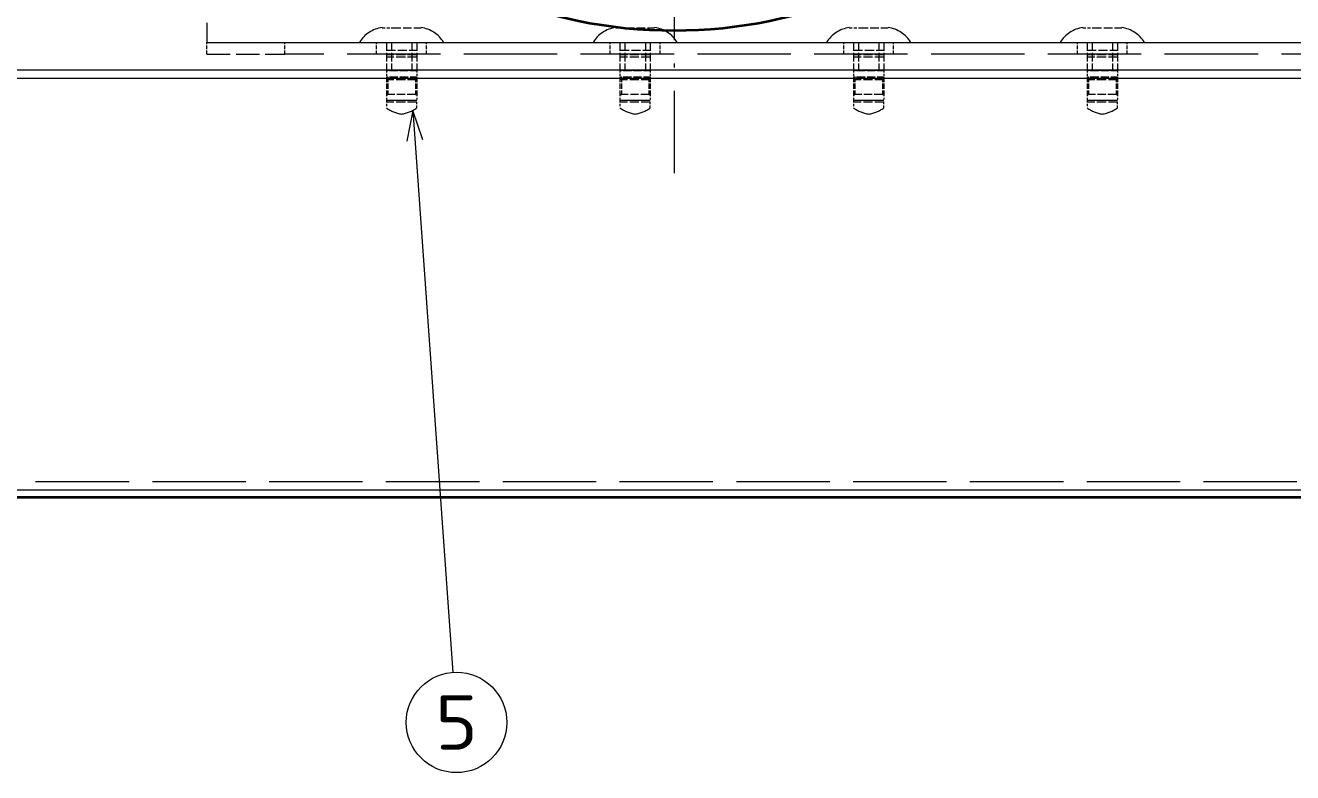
# Model space of a CAD drawing. Extents: x 23 to 587, y 4 to 413.
# Drawn here: x 100.8 to 182.1, y 130 to 178 of the extents above; entities that cross this region are included whole.
import ezdxf
from ezdxf.enums import TextEntityAlignment as Align

# ---------------------------------------------------------------- set-up
doc = ezdxf.new("R2010")
doc.units = 0
doc.linetypes.add('DASHDOT', pattern=[18.5, 12, -3, 0.5, -3])
doc.linetypes.add('DASHED', pattern=[15, 12, -3])
doc.layers.get('0').update_dxf_attribs({"lineweight": 13})
doc.styles.get("Standard").update_dxf_attribs({"font": 'isocp.shx'})

# ---------------------------------------------------------------- blocks, each defined once
blk = doc.blocks.new('BLOCK345')
at = {"color": 7, "linetype": 'DASHDOT', "lineweight": 13}
for p, q in [((74.39, 232.7), (74.39, 74.1)), ((153.69, 153.4), (-4.91, 153.4))]:
    blk.add_line(p, q, dxfattribs=at)
blk = doc.blocks.new('BLOCK369')
at = {"color": 7, "lineweight": 13}
blk.add_line((40.83, 82.17), (45.99, 9.98), dxfattribs=at)
blk.add_lwpolyline([(42.14, 78.39), (40.83, 82.17), (40.07, 78.24)], dxfattribs=at)
blk.add_circle((46.45, 3.55), 6.45, dxfattribs=at)
blk.add_text('5', height=7, dxfattribs=at).set_placement((43.7, 0.05), (49.2, 0.05), align=Align.FIT)
blk = doc.blocks.new('BLOCK372')
at = {"color": 7, "linetype": 'DASHED', "lineweight": 13, "ltscale": 0.252269}
blk.add_line((14.39, 100.99), (14.39, 90.9), dxfattribs=at)
at = {"color": 7, "linetype": 'DASHED', "lineweight": 13, "ltscale": 0.032536}
for p, q in [((36.89, 92.8), (38.19, 92.8)), ((66.89, 92.8), (68.19, 92.8)), ((96.89, 92.8), (98.19, 92.8)), ((126.89, 92.8), (128.19, 92.8))]:
    blk.add_line(p, q, dxfattribs=at)
at = {"color": 7, "linetype": 'DASHED', "lineweight": 13, "ltscale": 0.092464}
for p, q in [((38.19, 92.8), (41.89, 92.8)), ((68.19, 92.8), (71.89, 92.8)), ((98.19, 92.8), (101.89, 92.8)), ((128.19, 92.8), (131.89, 92.8))]:
    blk.add_line(p, q, dxfattribs=at)
at = {"color": 7, "linetype": 'DASHED', "lineweight": 13, "ltscale": 0.25}
for p, q in [((14.39, 90.9), (24.39, 90.9)), ((14.39, 89.4), (24.39, 89.4))]:
    blk.add_line(p, q, dxfattribs=at)
at = {"color": 7, "linetype": 'DASHED', "lineweight": 13, "ltscale": 0.0375}
for p, q in [((14.39, 89.4), (14.39, 90.9)), ((24.39, 89.4), (24.39, 90.9)), ((36.19, 89.4), (36.19, 90.9)), ((42.59, 89.4), (42.59, 90.9)), ((66.19, 89.4), (66.19, 90.9)), ((72.59, 89.4), (72.59, 90.9)), ((96.19, 89.4), (96.19, 90.9)), ((102.59, 89.4), (102.59, 90.9)), ((126.19, 89.4), (126.19, 90.9)), ((132.59, 89.4), (132.59, 90.9))]:
    blk.add_line(p, q, dxfattribs=at)
at = {"color": 7, "linetype": 'DASHED', "lineweight": 13}
for p, q in [((14.39, 90.9), (474.39, 90.9)), ((24.39, 90.9), (194.39, 90.9)), ((194.39, 89.4), (24.39, 89.4)), ((-65.61, 87.39), (556.39, 87.39)), ((-67.61, 34.5), (556.39, 34.5))]:
    blk.add_line(p, q, dxfattribs=at)
at = {"color": 7, "linetype": 'DASHED', "lineweight": 13, "ltscale": 0.070278}
for p, q in [((33.99, 90.9), (36.8, 90.9)), ((63.99, 90.9), (66.8, 90.9)), ((93.99, 90.9), (96.8, 90.9)), ((123.99, 90.9), (126.8, 90.9))]:
    blk.add_line(p, q, dxfattribs=at)
at = {"color": 7, "linetype": 'DASHED', "lineweight": 13, "ltscale": 0.015972}
for p, q in [((36.8, 90.9), (37.44, 90.9)), ((66.8, 90.9), (67.44, 90.9)), ((96.8, 90.9), (97.44, 90.9)), ((126.8, 90.9), (127.44, 90.9))]:
    blk.add_line(p, q, dxfattribs=at)
at = {"color": 7, "linetype": 'DASHED', "lineweight": 13, "ltscale": 0.0975}
for p, q in [((37.44, 90.9), (41.34, 90.9)), ((37.44, 89.9), (41.34, 89.9)), ((67.44, 90.9), (71.34, 90.9)), ((67.44, 89.9), (71.34, 89.9)), ((97.44, 90.9), (101.34, 90.9)), ((97.44, 89.9), (101.34, 89.9)), ((127.44, 90.9), (131.34, 90.9)), ((127.44, 89.9), (131.34, 89.9)), ((41.34, 89.33), (37.44, 89.33)), ((41.34, 89), (37.44, 89)), ((71.34, 89.33), (67.44, 89.33)), ((71.34, 89), (67.44, 89)), ((101.34, 89.33), (97.44, 89.33)), ((101.34, 89), (97.44, 89)), ((131.34, 89.33), (127.44, 89.33)), ((131.34, 89), (127.44, 89)), ((41.34, 87.3), (37.44, 87.3)), ((41.34, 87.3), (37.44, 87.3)), ((71.34, 87.3), (67.44, 87.3)), ((71.34, 87.3), (67.44, 87.3)), ((101.34, 87.3), (97.44, 87.3)), ((101.34, 87.3), (97.44, 87.3)), ((131.34, 87.3), (127.44, 87.3)), ((131.34, 87.3), (127.44, 87.3)), ((41.34, 86.11), (37.44, 86.11)), ((71.34, 86.11), (67.44, 86.11)), ((101.34, 86.11), (97.44, 86.11)), ((131.34, 86.11), (127.44, 86.11)), ((41.34, 83.21), (37.44, 83.21)), ((71.34, 83.21), (67.44, 83.21)), ((101.34, 83.21), (97.44, 83.21)), ((131.34, 83.21), (127.44, 83.21))]:
    blk.add_line(p, q, dxfattribs=at)
at = {"color": 7, "linetype": 'DASHED', "lineweight": 13, "ltscale": 0.09}
for p, q in [((37.44, 90.9), (37.44, 87.3)), ((38.08, 90.9), (38.08, 87.3)), ((40.7, 90.9), (40.7, 87.3)), ((41.34, 90.9), (41.34, 87.3)), ((67.44, 90.9), (67.44, 87.3)), ((68.08, 90.9), (68.08, 87.3)), ((70.7, 90.9), (70.7, 87.3)), ((71.34, 90.9), (71.34, 87.3)), ((97.44, 90.9), (97.44, 87.3)), ((98.08, 90.9), (98.08, 87.3)), ((100.7, 90.9), (100.7, 87.3)), ((101.34, 90.9), (101.34, 87.3)), ((127.44, 90.9), (127.44, 87.3)), ((128.08, 90.9), (128.08, 87.3)), ((130.7, 90.9), (130.7, 87.3)), ((131.34, 90.9), (131.34, 87.3))]:
    blk.add_line(p, q, dxfattribs=at)
at = {"color": 7, "linetype": 'DASHED', "lineweight": 13, "ltscale": 0.08625}
for p, q in [((41.34, 90.9), (44.79, 90.9)), ((71.34, 90.9), (74.79, 90.9)), ((101.34, 90.9), (104.79, 90.9)), ((131.34, 90.9), (134.79, 90.9))]:
    blk.add_line(p, q, dxfattribs=at)
at = {"color": 7, "lineweight": 13}
for p, q in [((-65.61, 87.39), (554.39, 87.39)), ((-65.61, 86.31), (554.39, 86.31)), ((-67.61, 33.42), (556.39, 33.42))]:
    blk.add_line(p, q, dxfattribs=at)
at = {"color": 7, "linetype": 'DASHED', "lineweight": 13, "ltscale": 0.02}
for p, q in [((37.44, 87.3), (37.44, 86.5)), ((41.34, 87.3), (41.34, 86.5)), ((67.44, 87.3), (67.44, 86.5)), ((71.34, 87.3), (71.34, 86.5)), ((97.44, 87.3), (97.44, 86.5)), ((101.34, 87.3), (101.34, 86.5)), ((127.44, 87.3), (127.44, 86.5)), ((131.34, 87.3), (131.34, 86.5))]:
    blk.add_line(p, q, dxfattribs=at)
at = {"color": 7, "linetype": 'DASHED', "lineweight": 13, "ltscale": 0.011595}
for p, q in [((37.44, 87.3), (37.9, 87.3)), ((37.44, 86.5), (37.9, 86.5)), ((67.44, 87.3), (67.9, 87.3)), ((67.44, 86.5), (67.9, 86.5)), ((97.44, 87.3), (97.9, 87.3)), ((97.44, 86.5), (97.9, 86.5)), ((127.44, 87.3), (127.9, 87.3)), ((127.44, 86.5), (127.9, 86.5))]:
    blk.add_line(p, q, dxfattribs=at)
at = {"color": 7, "linetype": 'DASHED', "lineweight": 13, "ltscale": 0.05714}
for p, q in [((37.44, 86.5), (37.44, 84.21)), ((37.62, 86.5), (37.62, 84.21)), ((41.16, 86.5), (41.16, 84.21)), ((41.34, 86.5), (41.34, 84.21)), ((67.44, 86.5), (67.44, 84.21)), ((67.62, 86.5), (67.62, 84.21)), ((71.16, 86.5), (71.16, 84.21)), ((71.34, 86.5), (71.34, 84.21)), ((97.44, 86.5), (97.44, 84.21)), ((97.62, 86.5), (97.62, 84.21)), ((101.16, 86.5), (101.16, 84.21)), ((101.34, 86.5), (101.34, 84.21)), ((127.44, 86.5), (127.44, 84.21)), ((127.62, 86.5), (127.62, 84.21)), ((131.16, 86.5), (131.16, 84.21)), ((131.34, 86.5), (131.34, 84.21))]:
    blk.add_line(p, q, dxfattribs=at)
at = {"color": 7, "linetype": 'DASHED', "lineweight": 13, "ltscale": 0.085905}
for p, q in [((37.9, 87.3), (41.34, 87.3)), ((37.9, 86.5), (41.34, 86.5)), ((67.9, 87.3), (71.34, 87.3)), ((67.9, 86.5), (71.34, 86.5)), ((97.9, 87.3), (101.34, 87.3)), ((97.9, 86.5), (101.34, 86.5)), ((127.9, 87.3), (131.34, 87.3)), ((127.9, 86.5), (131.34, 86.5))]:
    blk.add_line(p, q, dxfattribs=at)
at = {"color": 7, "linetype": 'DASHED', "lineweight": 13, "ltscale": 0.01786}
for p, q in [((37.44, 84.21), (37.44, 83.5)), ((41.34, 84.21), (41.34, 83.5)), ((67.44, 84.21), (67.44, 83.5)), ((71.34, 84.21), (71.34, 83.5)), ((97.44, 84.21), (97.44, 83.5)), ((101.34, 84.21), (101.34, 83.5)), ((127.44, 84.21), (127.44, 83.5)), ((131.34, 84.21), (131.34, 83.5))]:
    blk.add_line(p, q, dxfattribs=at)
at = {"color": 7, "linetype": 'DASHED', "lineweight": 13, "ltscale": 0.004591}
for p, q in [((37.44, 84.21), (37.62, 84.21)), ((41.16, 84.21), (41.34, 84.21)), ((67.44, 84.21), (67.62, 84.21)), ((71.16, 84.21), (71.34, 84.21)), ((97.44, 84.21), (97.62, 84.21)), ((101.16, 84.21), (101.34, 84.21)), ((127.44, 84.21), (127.62, 84.21)), ((131.16, 84.21), (131.34, 84.21))]:
    blk.add_line(p, q, dxfattribs=at)
at = {"color": 7, "linetype": 'DASHED', "lineweight": 13, "ltscale": 0.013992}
for p, q in [((37.44, 83.5), (38, 83.5)), ((40.78, 83.5), (41.34, 83.5)), ((67.44, 83.5), (68, 83.5)), ((70.78, 83.5), (71.34, 83.5)), ((97.44, 83.5), (98, 83.5)), ((100.78, 83.5), (101.34, 83.5)), ((127.44, 83.5), (128, 83.5)), ((130.78, 83.5), (131.34, 83.5))]:
    blk.add_line(p, q, dxfattribs=at)
at = {"color": 7, "linetype": 'DASHED', "lineweight": 13, "ltscale": 0.083508}
for p, q in [((37.44, 83.5), (40.78, 83.5)), ((38, 83.5), (41.34, 83.5)), ((67.44, 83.5), (70.78, 83.5)), ((68, 83.5), (71.34, 83.5)), ((97.44, 83.5), (100.78, 83.5)), ((98, 83.5), (101.34, 83.5)), ((127.44, 83.5), (130.78, 83.5)), ((128, 83.5), (131.34, 83.5))]:
    blk.add_line(p, q, dxfattribs=at)
at = {"color": 7, "linetype": 'DASHED', "lineweight": 13, "ltscale": 0.025145}
for p, q in [((37.44, 83.5), (37.44, 82.49)), ((41.34, 82.49), (41.34, 83.5)), ((67.44, 83.5), (67.44, 82.49)), ((71.34, 82.49), (71.34, 83.5)), ((97.44, 83.5), (97.44, 82.49)), ((101.34, 82.49), (101.34, 83.5)), ((127.44, 83.5), (127.44, 82.49)), ((131.34, 82.49), (131.34, 83.5))]:
    blk.add_line(p, q, dxfattribs=at)
at = {"color": 7, "linetype": 'DASHED', "lineweight": 13, "ltscale": 0.088318}
for p, q in [((41.16, 84.21), (37.62, 84.21)), ((71.16, 84.21), (67.62, 84.21)), ((101.16, 84.21), (97.62, 84.21)), ((131.16, 84.21), (127.62, 84.21))]:
    blk.add_line(p, q, dxfattribs=at)
at = {"color": 7, "lineweight": 35}
blk.add_line((-67.61, 32.5), (556.39, 32.5), dxfattribs=at)
blk.add_circle((74.39, 153.4), 61, dxfattribs=at)
at = {"color": 7, "linetype": 'DASHED', "lineweight": 13}
for centre, radius, start, end in [((37.36, 88.92), 3.91, 96.896, 149.5674), ((41.42, 88.92), 3.91, 30.4326, 83.104), ((67.36, 88.92), 3.91, 96.896, 149.5674), ((71.42, 88.92), 3.91, 30.4326, 83.104), ((97.36, 88.92), 3.91, 96.896, 149.5674), ((101.42, 88.92), 3.91, 30.4326, 83.104), ((127.36, 88.92), 3.91, 96.896, 149.5674), ((131.42, 88.92), 3.91, 30.4326, 83.104), ((39.92, 85.79), 4.12, 233.0333, 262.6453), ((38.86, 85.79), 4.12, 277.3547, 306.9667), ((69.92, 85.79), 4.12, 233.0333, 262.6453), ((68.86, 85.79), 4.12, 277.3547, 306.9667), ((99.92, 85.79), 4.12, 233.0333, 262.6453), ((98.86, 85.79), 4.12, 277.3547, 306.9667), ((129.92, 85.79), 4.12, 233.0333, 262.6453), ((128.86, 85.79), 4.12, 277.3547, 306.9667)]:
    blk.add_arc(centre, radius, start, end, dxfattribs=at)

msp = doc.modelspace()

# ---------------------------------------------------------------- block references
at = {"lineweight": 0, "xscale": 0.5, "yscale": 0.5, "zscale": 0.5}
for name in ['BLOCK345', 'BLOCK372', 'BLOCK369']:
    msp.add_blockref(name, (105.216, 131.474), dxfattribs=at)

doc.saveas('drawing.dxf')
